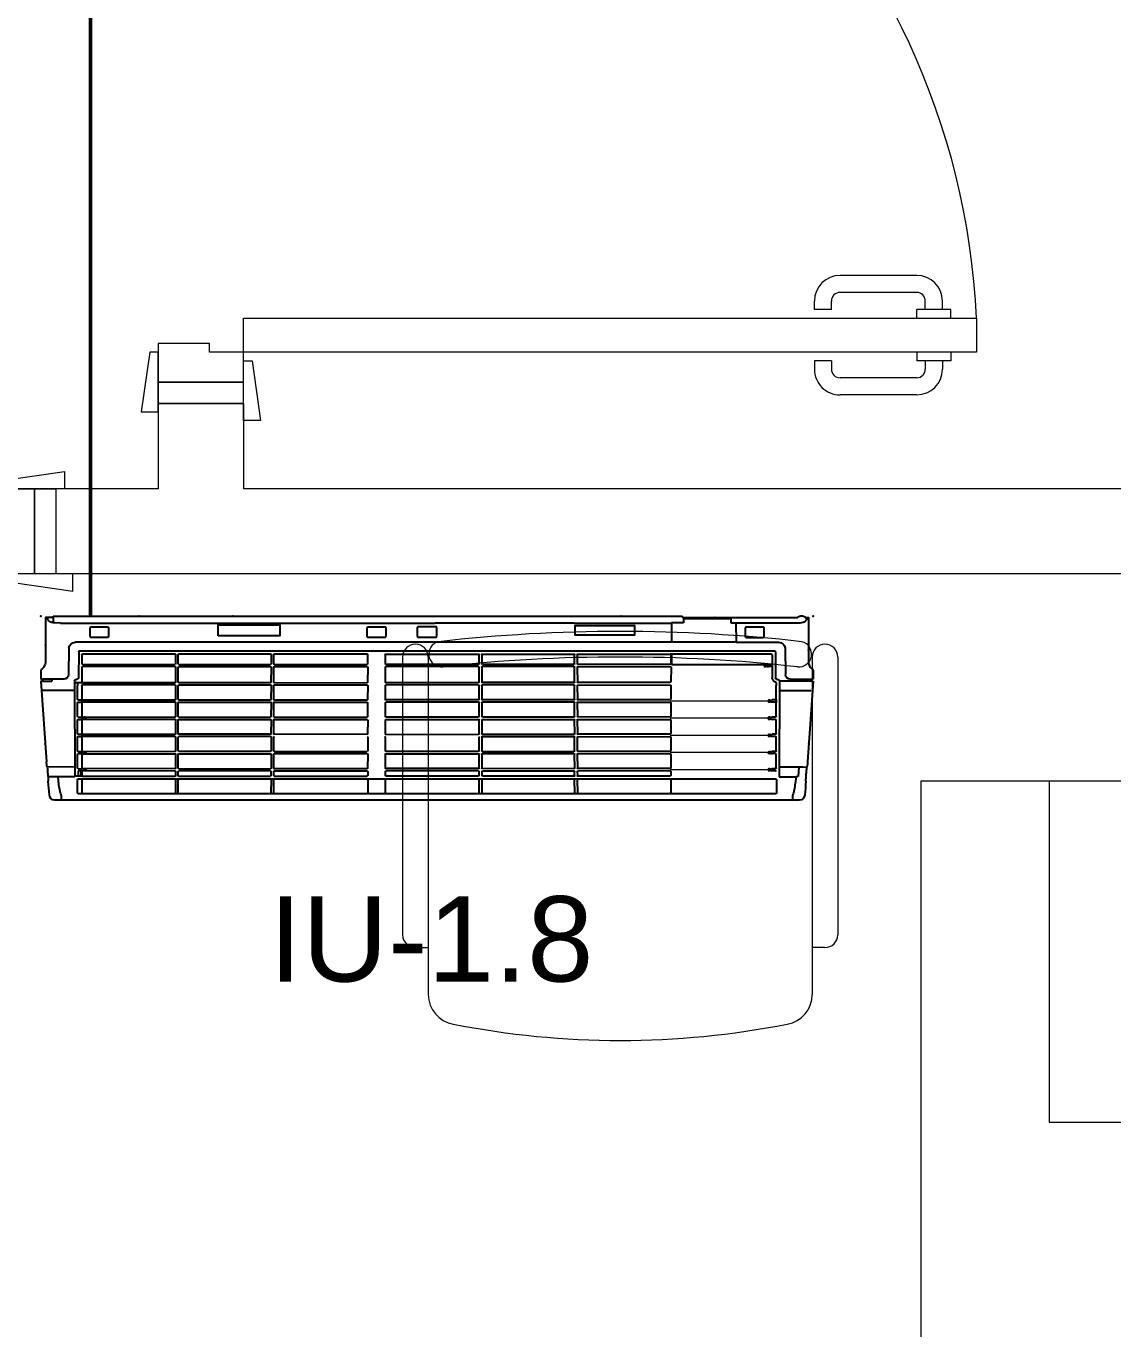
# Model space of a CAD drawing. Header units: millimetres. Extents: x -160614 to 59925, y -157025 to 0.
# Drawn here: x -100029 to -98755, y -112728 to -111200 of the extents above; entities that cross this region are included whole.
import ezdxf

# ---------------------------------------------------------------- set-up
doc = ezdxf.new("R2010")
doc.units = ezdxf.units.MM
doc.header["$LTSCALE"] = 8
doc.linetypes.add('HIDDEN', pattern=[9.525, 6.35, -3.175])
doc.layers.get('0').update_dxf_attribs({"color": 9, "lineweight": 5})
for name, color, linetype, lineweight in [('72_EGR_EQP_TAG', 9, 'Continuous', 5), ('LOADING', 9, 'Continuous', 5), ('Walls', 9, 'Continuous', 5), ('Wooden Joinery', 9, 'Continuous', 5)]:
    doc.layers.add(name, color=color, linetype=linetype, lineweight=lineweight)
for name, color, linetype in [('A-Wall-cmu-patt', 9, 'Continuous'), ('DVM_INDOOR', 9, 'Continuous'), ('DVM_UNIT_BP', 9, 'Continuous'), ('DVM_UNIT_DP', 9, 'Continuous'), ('DVM_UNIT_LP', 9, 'Continuous'), ('REF', 42, 'Continuous')]:
    doc.layers.add(name, color=color, linetype=linetype)
doc.layers.get('0').off()
doc.layers.get('0').freeze()
doc.styles.add('ARIAL', font='arial.ttf')

# ---------------------------------------------------------------- blocks, each defined once
blk = doc.blocks.new('A$C72370EFE')
at = {"layer": 'Wooden Joinery'}
for p, q in [((-0.01, -0.03), (-0.01, -0.07)), ((0, -0.03), (-0.01, -0.03)), ((0.04, -0.03), (0.05, -0.03)), ((0.05, -0.03), (0.05, -0.07)), ((-0.01, -0.04), (-0.02, -0.04)), ((0.05, -0.04), (0.06, -0.04)), ((-0.01, -0.06), (-0.02, -0.06)), ((0.05, -0.06), (0.06, -0.06)), ((-0.05, -0.07), (-0.05, -0.16)), ((-0.03, -0.07), (-0.03, -0.16)), ((0, -0.07), (-0.01, -0.07)), ((0.04, -0.07), (0.05, -0.07)), ((0.07, -0.07), (0.07, -0.16)), ((0.09, -0.07), (0.09, -0.16)), ((-0.01, -0.17), (-0.02, -0.17)), ((-0.01, -0.17), (-0.01, -0.19)), ((0.05, -0.17), (0.06, -0.17)), ((0.05, -0.17), (0.05, -0.19)), ((-0.01, -0.19), (-0.02, -0.19)), ((0.05, -0.19), (0.06, -0.19))]:
    blk.add_line(p, q, dxfattribs=at)
for centre, radius, start, end in [((-0.02, -0.07), 0.03, 90, 180), ((0.06, -0.07), 0.03, 0, 90), ((-0.02, -0.07), 0.01, 90, 180), ((0.06, -0.07), 0.01, 0, 90), ((-0.02, -0.16), 0.03, 180, 270), ((-0.02, -0.16), 0.01, 180, 270), ((0.06, -0.16), 0.01, 270, 0), ((0.06, -0.16), 0.03, 270, 0)]:
    blk.add_arc(centre, radius, start, end, dxfattribs=at)
blk = doc.blocks.new('A$C5DAD61B4')
at = {"layer": 'Wooden Joinery'}
for points in [[(80, 959.1), (80, 969.1), (10, 979.1), (10, 959.1)], [(940, 959.1), (940, 969.1), (1010, 979.1), (1010, 959.1)], [(70, 859.1), (70, 849.1), (0, 839.1), (0, 859.1)], [(120, 859.1), (120, 0), (80, 0), (80, 859.1)], [(950, 859.1), (950, 849.1), (1020, 839.1), (1020, 859.1)]]:
    blk.add_lwpolyline(points, close=True, dxfattribs=at)
for points in [[(45, 859.1), (45, 959.1), (20, 959.1), (20, 859.1), (45, 859.1)], [(45, 859.1), (80, 859.1), (80, 899.1), (90, 899.1), (90, 959.1), (45, 959.1), (45, 859.1)], [(975, 859.1), (940, 859.1), (940, 899.1), (930, 899.1), (930, 959.1), (975, 959.1), (975, 859.1)], [(975, 859.1), (975, 959.1), (1000, 959.1), (1000, 859.1), (975, 859.1)]]:
    blk.add_lwpolyline(points, dxfattribs=at)
blk.add_arc((80, 859.1), 860, 272.666, 0, dxfattribs=at)
at = {"layer": 'Wooden Joinery', "xscale": 999.9999999998854, "yscale": 999.9999999998854, "zscale": 999.9999999998854, "rotation": 180}
blk.add_blockref('A$C72370EFE', (120, 0), dxfattribs=at)
blk = doc.blocks.new('GF21043-P')
for p, q in [((0.8, 0.75), (-0.8, 0.75)), ((-0.8, 0.75), (-0.8, 0))]:
    blk.add_line(p, q)
at = {"linetype": 'HIDDEN'}
for p, q in [((-0.8, 0.6), (-0.4, 0.6)), ((-0.4, 0.6), (-0.4, 0))]:
    blk.add_line(p, q, dxfattribs=at)
blk = doc.blocks.new('GF21016-P')
at = {"layer": 'LOADING', "extrusion": (-1.24384e-09, -1.20261e-09, -1)}
for p, q in [((0.0128, 0.0179), (0.0128, 0.4136)), ((0.4628, 0.0179), (0.4628, 0.4136)), ((-0.0022, 0.3585), (0.0128, 0.3585)), ((0.4778, 0.3585), (0.4628, 0.3585)), ((-0.0172, 0.0179), (-0.0172, 0.3435)), ((0.4928, 0.0179), (0.4928, 0.3435)), ((0.4778, 0.0029), (0.4778, 0.0029))]:
    blk.add_line(p, q, dxfattribs=at)
for centre, radius, start, end in [((-0.2378, -0.5362), 1.0036, 78.7568, 101.2432), ((-0.0478, 0.4136), 0.035, 0, 80.6557), ((-0.4278, 0.4136), 0.035, 99.3443, 180), ((0.0022, 0.3435), 0.015, 0, 90), ((-0.4778, 0.3435), 0.015, 90, 180), ((0.0022, 0.0179), 0.015, 270, 0), ((0.0022, 0.0179), 0.015, 180, 270), ((-0.0284, 0.0145), 0.015, 284.3864, 95.5209), ((-0.2378, 1.8928), 1.8749, 263.6341, 276.3659), ((-0.4471, 0.0145), 0.015, 84.4791, 255.6136), ((-0.4778, 0.0179), 0.015, 270, 0), ((-0.4778, 0.0179), 0.015, 180, 270), ((-0.2378, 1.8734), 1.8855, 263.5119, 276.4881)]:
    blk.add_arc(centre, radius, start, end, dxfattribs=at)
blk = doc.blocks.new('GF1')
at = {"layer": 'Walls', "color": 9}
for p, q in [((-99774.4, -111642.6), (-99874.4, -111642.6)), ((-99874.4, -111642.6), (-99874.4, -111742.6)), ((-99774.4, -111642.6), (-99774.4, -111742.6)), ((-99874.4, -111742.6), (-99994.4, -111742.6)), ((-99994.4, -111742.6), (-99994.4, -111842.6)), ((-97539.4, -111742.6), (-99774.4, -111742.6)), ((-97539.4, -111842.6), (-99994.4, -111842.6))]:
    blk.add_line(p, q, dxfattribs=at)
at = {"layer": 'LOADING', "color": 9, "extrusion": (4.75185e-05, 1.86519e-05, 1), "xscale": -1000.000000000002, "yscale": 1000.000000000002, "zscale": -1000.000000000002, "rotation": 180.0000250467612}
blk.add_blockref('GF21016-P', (-99570.7, -111922, -6.9), dxfattribs=at)
at = {"layer": 'LOADING', "color": 9, "extrusion": (2.34731e-18, 2.24019e-05, 1), "xscale": -1000, "yscale": 1000, "zscale": 1000, "rotation": 90}
blk.add_blockref('GF21043-P', (-98230, -112885, -2.5), dxfattribs=at)
at = {"layer": 'Wooden Joinery', "color": 9, "rotation": 89.99999999999999}
blk.add_blockref('A$C5DAD61B4', (-98915.3, -111662.6), dxfattribs=at)
at = {"layer": 'Wooden Joinery', "color": 9}
blk.add_blockref('A$C5DAD61B4', (-100994.4, -112701.7), dxfattribs=at)
blk = doc.blocks.new('mmmm')
at = {"layer": 'DVM_INDOOR', "color": 0}
for p, q in [((118.976, -9.253), (118.9859, -9.2529)), ((118.9859, -9.2529), (118.9859, -9.2549)), ((118.9879, -9.2529), (119.0741, -9.259)), ((118.9879, -9.2548), (118.9879, -9.2529)), ((118.9199, -9.2661), (118.9184, -9.2661)), ((118.9184, -9.2661), (118.9184, -9.938)), ((118.9199, -9.2661), (118.9254, -9.266)), ((118.9258, -9.2739), (118.9256, -9.2679)), ((118.9859, -9.2549), (118.9879, -9.2548)), ((118.9859, -9.2775), (118.9859, -9.2549)), ((118.9859, -9.2648), (118.9879, -9.2648)), ((118.9879, -9.2548), (118.9879, -9.2648)), ((118.9979, -9.2891), (118.9979, -9.2551)), ((119.0795, -9.289), (119.0797, -9.2602)), ((119.09, -9.2892), (119.0901, -9.2615)), ((119.115, -10.0634), (119.1149, -9.2675)), ((118.9258, -9.2739), (118.9258, -9.6742)), ((118.9527, -9.283), (118.9809, -9.2825)), ((119.1145, -9.2751), (119.1107, -9.2751)), ((118.9464, -9.9264), (118.9464, -9.2895)), ((118.9554, -9.2944), (118.9554, -10.0365)), ((118.9564, -9.2934), (118.9844, -9.2931)), ((118.9879, -9.2891), (119.09, -9.2892)), ((118.9892, -9.2891), (118.9895, -9.3961)), ((118.9893, -9.2923), (118.9925, -9.2923)), ((119.0073, -9.2923), (118.9924, -9.2923)), ((119.008, -9.293), (119.0079, -9.2969)), ((119.0102, -9.293), (119.0102, -9.2961)), ((119.0255, -9.2923), (119.0107, -9.2923)), ((119.0262, -9.293), (119.0262, -9.2969)), ((119.0288, -9.293), (119.0288, -9.2961)), ((119.044, -9.2923), (119.0294, -9.2923)), ((119.0446, -9.293), (119.0446, -9.2969)), ((119.0469, -9.293), (119.0469, -9.2961)), ((119.0624, -9.2923), (119.0474, -9.2923)), ((119.0631, -9.293), (119.0631, -9.2969)), ((119.0653, -9.293), (119.0653, -9.2961)), ((119.0807, -9.2923), (119.0661, -9.2923)), ((119.0814, -9.293), (119.0814, -9.2969)), ((119.0838, -9.293), (119.0895, -9.293)), ((119.0838, -9.2961), (119.0838, -9.293)), ((119.0838, -9.2971), (119.0838, -9.2961)), ((119.0895, -9.2961), (119.0838, -9.2961)), ((119.0894, -9.2975), (119.0894, -9.2892)), ((118.9589, -9.3963), (118.9589, -9.2975)), ((118.9596, -9.2968), (118.9695, -9.2969)), ((118.9698, -9.2975), (118.9701, -9.3962)), ((118.9724, -9.3963), (118.9724, -9.2975)), ((118.9731, -9.2968), (118.9889, -9.2969)), ((118.9919, -9.3963), (118.9919, -9.2975)), ((118.9926, -9.2968), (119.0073, -9.2969)), ((119.0077, -9.2975), (119.008, -9.3961)), ((119.0083, -9.301), (119.0098, -9.301)), ((119.0102, -9.3963), (119.0102, -9.2975)), ((119.0109, -9.2968), (119.0256, -9.2969)), ((119.026, -9.2975), (119.0263, -9.3962)), ((119.0265, -9.301), (119.0284, -9.301)), ((119.0287, -9.3963), (119.0287, -9.2975)), ((119.0293, -9.2969), (119.0439, -9.2969)), ((119.0445, -9.2975), (119.0446, -9.3962)), ((119.045, -9.301), (119.0465, -9.301)), ((119.047, -9.3963), (119.0471, -9.2971)), ((119.0476, -9.2968), (119.0621, -9.2968)), ((119.0628, -9.2975), (119.063, -9.3963)), ((119.0634, -9.301), (119.065, -9.301)), ((119.0657, -9.2975), (119.0654, -9.3962)), ((119.066, -9.2968), (119.0808, -9.2969)), ((119.0813, -9.3962), (119.0814, -9.2973)), ((119.0817, -9.301), (119.0833, -9.301)), ((119.0836, -9.2975), (119.0834, -9.2993)), ((119.0838, -9.3963), (119.0839, -9.297)), ((119.0843, -9.2968), (119.0886, -9.2968)), ((119.0894, -9.2975), (119.0895, -9.3962)), ((119.0925, -9.2969), (119.1069, -9.2969)), ((118.9589, -9.4983), (118.9589, -9.4003)), ((118.9596, -9.3969), (118.9694, -9.3969)), ((118.9694, -9.3998), (118.9596, -9.3998)), ((118.9701, -9.4005), (118.9701, -9.4982)), ((118.9724, -9.4005), (118.9724, -9.4982)), ((118.9731, -9.3969), (118.9888, -9.3968)), ((118.9888, -9.3997), (118.9731, -9.3998)), ((118.9895, -9.4003), (118.9895, -9.4982)), ((118.9919, -9.4005), (118.9919, -9.4982)), ((118.9926, -9.3969), (119.0073, -9.3968)), ((119.0073, -9.3997), (118.9926, -9.3998)), ((119.008, -9.4003), (119.008, -9.4982)), ((119.0102, -9.4005), (119.0103, -9.4982)), ((119.0109, -9.3969), (119.0256, -9.3968)), ((119.0256, -9.3997), (119.0109, -9.3998)), ((119.0263, -9.4003), (119.0263, -9.4982)), ((119.0287, -9.4005), (119.0287, -9.4982)), ((119.0294, -9.3969), (119.0439, -9.3968)), ((119.0439, -9.3997), (119.0294, -9.3998)), ((119.0446, -9.4983), (119.0446, -9.4003)), ((119.047, -9.4982), (119.047, -9.4005)), ((119.0477, -9.3969), (119.0623, -9.3969)), ((119.0623, -9.3998), (119.0477, -9.3998)), ((119.063, -9.4984), (119.063, -9.4004)), ((119.0654, -9.4005), (119.0654, -9.4982)), ((119.0661, -9.3969), (119.0807, -9.3968)), ((119.0807, -9.3997), (119.0661, -9.3998)), ((119.0814, -9.4003), (119.0813, -9.4983)), ((119.0837, -9.4982), (119.0838, -9.4005)), ((119.0845, -9.3969), (119.0888, -9.3969)), ((119.0888, -9.3998), (119.0845, -9.3998)), ((119.0895, -9.4004), (119.0894, -9.4983)), ((119.093, -9.3969), (119.1074, -9.3968)), ((119.1074, -9.3997), (119.093, -9.3998)), ((118.9589, -9.6014), (118.9589, -9.5025)), ((118.9596, -9.4989), (118.9694, -9.4989)), ((118.9694, -9.5018), (118.9596, -9.5018)), ((118.9701, -9.5025), (118.9701, -9.6015)), ((118.9724, -9.5025), (118.9724, -9.6014)), ((118.9731, -9.4989), (118.9888, -9.4988)), ((118.9888, -9.5017), (118.9731, -9.5018)), ((118.9895, -9.5023), (118.9896, -9.6014)), ((118.9919, -9.5025), (118.9919, -9.6014)), ((118.9926, -9.4989), (119.0073, -9.4988)), ((119.0073, -9.5017), (118.9926, -9.5018)), ((119.008, -9.5023), (119.008, -9.6014)), ((119.0102, -9.5025), (119.0103, -9.6014)), ((119.0109, -9.4989), (119.0256, -9.4988)), ((119.0256, -9.5017), (119.0109, -9.5018)), ((119.0263, -9.5023), (119.0262, -9.6014)), ((119.0287, -9.5025), (119.0288, -9.6014)), ((119.0294, -9.4989), (119.0439, -9.4988)), ((119.0439, -9.5017), (119.0294, -9.5018)), ((119.0447, -9.6014), (119.0446, -9.5023)), ((119.0477, -9.4989), (119.0623, -9.4989)), ((119.0622, -9.5017), (119.0478, -9.5018)), ((119.0629, -9.5023), (119.0629, -9.6013)), ((119.0654, -9.6014), (119.0654, -9.5025)), ((119.0661, -9.4989), (119.0806, -9.4989)), ((119.0806, -9.5017), (119.0661, -9.5018)), ((119.0813, -9.5023), (119.0813, -9.6015)), ((119.0837, -9.5024), (119.0838, -9.6015)), ((119.0844, -9.4988), (119.0887, -9.4988)), ((119.0887, -9.5017), (119.0844, -9.5017)), ((119.0894, -9.5023), (119.0894, -9.6013)), ((119.093, -9.4989), (119.1074, -9.4988)), ((119.1077, -9.5019), (119.093, -9.5018)), ((118.9596, -9.602), (118.9694, -9.602)), ((118.9731, -9.6021), (118.9888, -9.602)), ((118.9926, -9.6021), (119.0073, -9.602)), ((119.011, -9.602), (119.0255, -9.602)), ((119.0295, -9.6021), (119.044, -9.602)), ((119.0478, -9.6021), (119.0623, -9.6021)), ((119.0661, -9.6021), (119.0807, -9.602)), ((119.0845, -9.6021), (119.0887, -9.6021)), ((119.0929, -9.6023), (119.1074, -9.6022)), ((118.9589, -9.6214), (118.9589, -9.7204)), ((118.9596, -9.6208), (118.9694, -9.6208)), ((118.9701, -9.7204), (118.9701, -9.6214)), ((118.9701, -9.7204), (118.9701, -9.6214)), ((118.9724, -9.7204), (118.9724, -9.6215)), ((118.9731, -9.6208), (118.9888, -9.6208)), ((118.9895, -9.7206), (118.9896, -9.6215)), ((118.9919, -9.7204), (118.9919, -9.6215)), ((118.9926, -9.6208), (119.0073, -9.6209)), ((119.008, -9.7205), (119.008, -9.6214)), ((119.0102, -9.7204), (119.0103, -9.6215)), ((119.011, -9.6208), (119.0255, -9.6209)), ((119.0263, -9.7205), (119.0262, -9.6215)), ((119.0288, -9.6214), (119.0287, -9.7204)), ((119.0295, -9.6208), (119.044, -9.6208)), ((119.0447, -9.6214), (119.0446, -9.7205)), ((119.0478, -9.6207), (119.0623, -9.6208)), ((119.0629, -9.7205), (119.0629, -9.6215)), ((119.0654, -9.6214), (119.0654, -9.7203)), ((119.0661, -9.6208), (119.0807, -9.6208)), ((119.0813, -9.7205), (119.0813, -9.6214)), ((119.0837, -9.7204), (119.0838, -9.6214)), ((119.0845, -9.6208), (119.0887, -9.6208)), ((119.0894, -9.7205), (119.0894, -9.6215)), ((119.0929, -9.6206), (119.1074, -9.6206)), ((118.9258, -9.8224), (118.9258, -9.6742)), ((118.9589, -9.7246), (118.9589, -9.8225)), ((118.9694, -9.7211), (118.9596, -9.7211)), ((118.9596, -9.7239), (118.9694, -9.7239)), ((118.9701, -9.8224), (118.9701, -9.7246)), ((118.9701, -9.8224), (118.9701, -9.7246)), ((118.9724, -9.8224), (118.9724, -9.7246)), ((118.9888, -9.7211), (118.9731, -9.7211)), ((118.9731, -9.7239), (118.9888, -9.724)), ((118.9895, -9.8226), (118.9895, -9.7247)), ((118.9919, -9.8224), (118.9919, -9.7246)), ((119.0073, -9.7211), (118.9926, -9.7211)), ((118.9926, -9.7239), (119.0073, -9.724)), ((119.008, -9.8225), (119.008, -9.7246)), ((119.0102, -9.8224), (119.0103, -9.7246)), ((119.0256, -9.7211), (119.0109, -9.7211)), ((119.0109, -9.7239), (119.0256, -9.724)), ((119.0263, -9.8225), (119.0263, -9.7246)), ((119.0287, -9.7246), (119.0287, -9.8224)), ((119.0439, -9.7211), (119.0294, -9.7211)), ((119.0294, -9.7239), (119.0439, -9.724)), ((119.0446, -9.7245), (119.0446, -9.8225)), ((119.047, -9.7246), (119.047, -9.8224)), ((119.0477, -9.7239), (119.0623, -9.7239)), ((119.0622, -9.7211), (119.0478, -9.7211)), ((119.063, -9.7245), (119.063, -9.8224)), ((119.0654, -9.8224), (119.0654, -9.7246)), ((119.0806, -9.7211), (119.0661, -9.721)), ((119.0661, -9.7239), (119.0806, -9.724)), ((119.0814, -9.8225), (119.0813, -9.7245)), ((119.0837, -9.7246), (119.0838, -9.8224)), ((119.0887, -9.7211), (119.0844, -9.7211)), ((119.0844, -9.724), (119.0887, -9.724)), ((119.0895, -9.8224), (119.0894, -9.7246)), ((119.1077, -9.721), (119.093, -9.7211)), ((119.093, -9.7239), (119.1074, -9.724)), ((118.9184, -9.7858), (118.9184, -9.9307)), ((118.9258, -9.8224), (118.9258, -9.9264)), ((118.9694, -9.8231), (118.9596, -9.8231)), ((118.9888, -9.8231), (118.9731, -9.8231)), ((119.0073, -9.8231), (118.9926, -9.8231)), ((119.0256, -9.8231), (119.0109, -9.8231)), ((119.0439, -9.8232), (119.0294, -9.8231)), ((119.0623, -9.823), (119.0477, -9.8231)), ((119.0807, -9.8232), (119.0661, -9.8231)), ((119.0888, -9.8231), (119.0845, -9.8231)), ((119.1074, -9.8232), (119.093, -9.8231)), ((118.9589, -9.8266), (118.9589, -9.9253)), ((118.9596, -9.8259), (118.9694, -9.8259)), ((118.9698, -9.9253), (118.9701, -9.8266)), ((118.9698, -9.9253), (118.9701, -9.8266)), ((118.9724, -9.8266), (118.9724, -9.9253)), ((118.9731, -9.8259), (118.9888, -9.826)), ((118.9893, -9.9251), (118.9895, -9.8267)), ((118.9919, -9.8266), (118.992, -9.9251)), ((118.9926, -9.8259), (119.0073, -9.826)), ((119.0078, -9.9252), (119.008, -9.8267)), ((119.0102, -9.8266), (119.0104, -9.9251)), ((119.0109, -9.8259), (119.0256, -9.826)), ((119.026, -9.9251), (119.0263, -9.8266)), ((119.0287, -9.8266), (119.0288, -9.9251)), ((119.0294, -9.8259), (119.0439, -9.826)), ((119.0445, -9.9251), (119.0446, -9.8266)), ((119.047, -9.8266), (119.0472, -9.9251)), ((119.0477, -9.8259), (119.0623, -9.8259)), ((119.0628, -9.9252), (119.063, -9.8266)), ((119.0657, -9.9253), (119.0654, -9.8266)), ((119.0661, -9.8259), (119.0807, -9.8261)), ((119.0812, -9.9251), (119.0813, -9.8266)), ((119.0839, -9.9251), (119.0838, -9.8265)), ((119.0845, -9.8259), (119.0888, -9.826)), ((119.0894, -9.9252), (119.0895, -9.8266)), ((119.093, -9.8259), (119.1074, -9.826)), ((118.9256, -9.9393), (118.9256, -9.9264)), ((118.9256, -9.9264), (118.9464, -9.9264)), ((118.9464, -9.9955), (118.9464, -9.9264)), ((118.9589, -10.0333), (118.9589, -9.9253)), ((118.9589, -9.9267), (118.9702, -9.9267)), ((118.9596, -9.926), (118.9695, -9.9259)), ((118.9702, -9.9267), (118.9702, -10.0334)), ((118.9731, -9.9262), (118.9886, -9.9258)), ((118.9927, -9.9258), (119.0075, -9.9258)), ((119.0111, -9.9258), (119.0253, -9.9258)), ((119.0296, -9.9258), (119.0437, -9.9258)), ((119.0478, -9.9258), (119.0621, -9.9258)), ((119.0664, -9.9258), (119.0805, -9.926)), ((119.0846, -9.9258), (119.0887, -9.9258)), ((119.0925, -9.9259), (119.1069, -9.9259)), ((118.9184, -9.938), (118.9209, -9.9396)), ((118.9199, -9.9389), (118.9199, -10.0614)), ((118.9209, -9.9394), (118.9256, -9.9393)), ((118.9209, -9.9394), (118.9209, -9.9899)), ((118.9209, -9.9899), (118.9256, -9.99)), ((118.9256, -9.99), (118.9256, -9.9954)), ((118.9256, -9.9954), (118.9464, -9.9955)), ((118.9258, -10.0638), (118.9258, -9.9954)), ((118.9464, -9.9955), (118.9464, -10.0413)), ((118.9596, -10.034), (118.9695, -10.0341)), ((118.9695, -10.0341), (118.9731, -10.0341)), ((118.9702, -10.0341), (118.9701, -10.0295)), ((118.9705, -10.0254), (118.9722, -10.0254)), ((118.9724, -10.0341), (118.9724, -10.0303)), ((118.9731, -10.0341), (118.9844, -10.0342)), ((119.008, -10.0377), (119.0079, -10.0339)), ((119.0083, -10.0297), (119.0098, -10.0297)), ((119.0262, -10.0377), (119.0262, -10.0339)), ((119.0265, -10.0297), (119.0284, -10.0297)), ((119.0446, -10.0377), (119.0446, -10.0339)), ((119.045, -10.0297), (119.0465, -10.0297)), ((119.0631, -10.0377), (119.0631, -10.0339)), ((119.0634, -10.0297), (119.065, -10.0297)), ((119.0814, -10.0377), (119.0814, -10.0339)), ((119.0817, -10.0297), (119.0833, -10.0297)), ((118.9527, -10.0478), (118.9809, -10.0483)), ((118.9564, -10.0375), (118.9844, -10.0377)), ((118.9879, -10.0418), (119.09, -10.0416)), ((118.9879, -10.0533), (118.9879, -10.0418)), ((118.9893, -10.0384), (118.9925, -10.0384)), ((119.0073, -10.0384), (118.9924, -10.0384)), ((118.9979, -10.0418), (118.9979, -10.0758)), ((119.0073, -10.0385), (119.0109, -10.0385)), ((119.0102, -10.0377), (119.0102, -10.0347)), ((119.0255, -10.0384), (119.0107, -10.0384)), ((119.0288, -10.0377), (119.0288, -10.0347)), ((119.044, -10.0384), (119.0294, -10.0384)), ((119.0469, -10.0377), (119.0469, -10.0347)), ((119.0624, -10.0384), (119.0474, -10.0384)), ((119.0653, -10.0377), (119.0653, -10.0347)), ((119.0807, -10.0384), (119.0661, -10.0384)), ((119.0795, -10.0418), (119.0795, -10.0667)), ((119.0836, -10.0377), (119.0836, -10.0347)), ((119.09, -10.0416), (119.09, -10.0596)), ((118.9859, -10.0533), (118.9859, -10.0765)), ((118.9879, -10.076), (118.9879, -10.0533)), ((119.0896, -10.062), (119.09, -10.0596)), ((119.09, -10.0596), (119.0972, -10.0587)), ((119.1107, -10.0558), (119.1145, -10.0557)), ((118.9184, -10.0667), (118.9184, -10.0642)), ((118.9209, -10.0704), (118.9192, -10.0688)), ((118.9212, -10.0704), (118.9212, -10.0729)), ((118.9879, -10.0779), (119.0741, -10.0719)), ((119.0795, -10.0626), (119.0896, -10.062)), ((119.0795, -10.0667), (119.0797, -10.0707)), ((118.976, -10.0778), (118.9859, -10.0779)), ((118.9859, -10.076), (118.9879, -10.076)), ((118.9859, -10.0779), (118.9859, -10.076)), ((118.9879, -10.076), (118.9879, -10.0779))]:
    blk.add_line(p, q, dxfattribs=at)
at = {"layer": 'DVM_INDOOR', "color": 0, "lineweight": 0}
for p, q in [((119.0091, -10.0297), (119.0091, -9.9253)), ((119.0275, -10.0297), (119.0275, -9.9253)), ((119.0458, -10.0297), (119.0458, -9.9253)), ((119.0642, -10.0297), (119.0642, -9.9253)), ((119.0825, -10.0297), (119.0825, -9.9253))]:
    blk.add_line(p, q, dxfattribs=at)
at = {"layer": 'DVM_INDOOR', "color": 0}
for points in [[(118.9199, -9.2661), (118.9199, -9.2579), (118.9672, -9.2579, 0.126177), (118.972, -9.2567, 0.12288), (118.9756, -9.2534, -0.148162), (118.976, -9.253, 0.963175)], [(119.0922, -9.2933), (119.0922, -10.0375, 0.416565), (119.0933, -10.0386), (119.107, -10.0386, 0.414175), (119.1081, -10.0375), (119.1081, -9.2933, 0.414221), (119.107, -9.2923), (119.0933, -9.2923, 0.410074), (119.0922, -9.2933, 0.410074)], [(118.9301, -9.3246), (118.9301, -9.3064, -0.402614), (118.9312, -9.3052), (118.9397, -9.3052, -0.444927), (118.9409, -9.3064), (118.9409, -9.3246, -0.414234), (118.9397, -9.3257), (118.9312, -9.3257, -0.442551), (118.9301, -9.3246)], [(118.9301, -9.6205), (118.9301, -9.6023, -0.402614), (118.9312, -9.6012), (118.9397, -9.6012, -0.444927), (118.9409, -9.6023), (118.9409, -9.6205, -0.414234), (118.9397, -9.6217), (118.9312, -9.6217, -0.442551), (118.9301, -9.6205)], [(118.9299, -9.6744), (118.9299, -9.6565, -0.414214), (118.9314, -9.6549), (118.9393, -9.6549, -0.414209), (118.9409, -9.6565), (118.9409, -9.6744, -0.414214), (118.9393, -9.6759), (118.9314, -9.6759, -0.414219), (118.9299, -9.6744, 0.000008)], [(118.9303, -10.0245), (118.9303, -10.0063, -0.402614), (118.9314, -10.0052), (118.9399, -10.0052, -0.444927), (118.9411, -10.0063), (118.9411, -10.0245, -0.414234), (118.9399, -10.0257), (118.9314, -10.0257, -0.442551), (118.9303, -10.0245)], [(118.9199, -10.0694), (118.9199, -10.0729), (118.9672, -10.0729, -0.126177), (118.972, -10.0741, -0.12288), (118.9756, -10.0775, 0.141469), (118.976, -10.0778)]]:
    blk.add_lwpolyline(points, format="xyb", dxfattribs=at)
for points in [[(118.9394, -9.4424), (118.9279, -9.4424), (118.9279, -9.5084), (118.9394, -9.5084), (118.9394, -9.4424)], [(118.9294, -9.8234), (118.9384, -9.8234), (118.9384, -9.8875), (118.9288, -9.8875), (118.9288, -9.8234), (118.9294, -9.8234)]]:
    blk.add_lwpolyline(points, dxfattribs=at)
for centre, radius, start, end in [((118.9205, -9.2649), 0.00455, 45.592, 97.4615), ((118.9171, -9.2669), 0.00836, 6.8563, 39.8032), ((118.9129, -9.2679), 0.0127, 359.9693, 8.9907), ((119.0737, -9.2806), 0.0216, 73.7089, 88.9315), ((119.168, -8.14), 1.1233, 265.4925, 266.2639), ((119.082, -9.5193), 0.2587, 83.9088, 87.1481), ((119.1094, -9.2677), 0.00561, 2.2363, 89.2683), ((118.9809, -9.2775), 0.005, 270.9997, 0.0003), ((119.0697, -9.4707), 0.2004, 82.0967, 84.2913), ((119.0894, -9.3405), 0.0688, 71.9785, 83.5049), ((118.9529, -9.2895), 0.0065, 91, 180), ((118.9564, -9.2944), 0.001, 90.4983, 180.0001), ((118.9843, -9.2916), 0.00153, 270.9361, 8.4075), ((118.9879, -9.2911), 0.00202, 90.261, 186.5127), ((119.0073, -9.293), 0.00069, 359.1823, 89.6277), ((118.9994, -9.2969), 0.0108, 347.004, 4.1898), ((119.0109, -9.293), 0.000701, 103.0528, 180.0438), ((119.0255, -9.293), 0.00069, 359.1823, 89.6277), ((119.018, -9.2969), 0.0108, 347.004, 4.1898), ((119.0295, -9.293), 0.000701, 103.0528, 180.0438), ((119.0439, -9.293), 0.00069, 359.1823, 89.6277), ((119.0361, -9.2969), 0.0108, 347.004, 4.1898), ((119.0476, -9.293), 0.000701, 103.0528, 180.0438), ((119.0624, -9.293), 0.00069, 359.1823, 89.6277), ((119.0546, -9.2969), 0.0108, 347.004, 4.1898), ((119.066, -9.293), 0.000701, 103.0528, 180.0438), ((119.0807, -9.293), 0.00069, 359.1823, 89.6277), ((118.9596, -9.2975), 0.00069, 89.1505, 180.3497), ((118.9691, -9.2976), 0.00071, 0.7783, 60.0916), ((118.9731, -9.2975), 0.00069, 89.1505, 180.3497), ((118.9885, -9.2975), 0.00071, 0.7783, 60.0916), ((118.9926, -9.2975), 0.00069, 89.1505, 180.3497), ((119.007, -9.2975), 0.00071, 0.7783, 60.0916), ((119.0427, -9.2948), 0.0348, 183.3813, 187.2101), ((119.005, -9.3001), 0.0033, 358.4879, 15.9436), ((119.0335, -9.3), 0.0253, 180.2932, 182.236), ((119.0203, -9.3008), 0.0105, 171.697, 181.0717), ((119.0109, -9.2975), 0.00069, 89.1505, 180.3497), ((119.0253, -9.2975), 0.00071, 0.7783, 60.0916), ((119.0252, -9.2975), 0.00071, 0.7783, 60.0916), ((119.061, -9.2948), 0.0348, 183.3813, 187.2101), ((119.0232, -9.3001), 0.0033, 358.4879, 15.9436), ((119.0518, -9.3), 0.0253, 180.2932, 182.236), ((119.0389, -9.3008), 0.0105, 171.697, 181.0717), ((119.0295, -9.2975), 0.00069, 89.1505, 180.3497), ((119.0439, -9.2975), 0.000596, 357.8507, 94.9045), ((119.0794, -9.2948), 0.0348, 183.3813, 187.2101), ((119.0417, -9.3001), 0.0033, 358.4879, 15.9436), ((119.0702, -9.3), 0.0253, 180.2932, 182.236), ((119.057, -9.3008), 0.0105, 171.697, 181.0717), ((119.0476, -9.2975), 0.00069, 89.1505, 180.3497), ((119.0621, -9.2975), 0.000694, 359.4649, 88.8459), ((119.0624, -9.2975), 0.000596, 357.8507, 94.9045), ((119.0978, -9.2948), 0.0348, 183.3813, 187.2101), ((119.0601, -9.3001), 0.0033, 358.4879, 15.9436), ((119.0887, -9.3), 0.0253, 180.2932, 182.236), ((119.0754, -9.3008), 0.0105, 171.697, 181.0717), ((119.066, -9.2975), 0.00069, 89.1505, 180.3497), ((119.0663, -9.2975), 0.000621, 79.5705, 188.1736), ((119.0808, -9.2975), 0.000596, 357.8507, 94.9045), ((119.1161, -9.2948), 0.0348, 183.3813, 187.2101), ((119.0784, -9.3001), 0.0033, 358.4879, 15.9436), ((119.107, -9.3), 0.0253, 180.2932, 182.236), ((119.0937, -9.3008), 0.0105, 171.697, 181.0717), ((119.0843, -9.2975), 0.00069, 89.1505, 180.3497), ((119.0887, -9.2975), 0.000669, 356.355, 100.698), ((119.0926, -9.2973), 0.000346, 93.4268, 172.5174), ((119.107, -9.2978), 0.000875, 349.6348, 100.4326), ((118.9596, -9.3962), 0.0007, 185.5752, 270.0175), ((118.9596, -9.4005), 0.0007, 89.9616, 179.9565), ((118.9694, -9.3962), 0.000701, 270.4471, 350.0993), ((118.9694, -9.4005), 0.0007, 5.6771, 86.5518), ((118.9731, -9.3962), 0.0007, 185.5752, 270.0175), ((118.9731, -9.4005), 0.0007, 89.9616, 179.9565), ((118.9888, -9.3961), 0.000701, 270.4471, 350.0993), ((118.9888, -9.4004), 0.0007, 5.6771, 86.5518), ((118.9926, -9.3962), 0.0007, 185.5752, 270.0175), ((118.9926, -9.4005), 0.0007, 89.9616, 179.9565), ((119.0073, -9.3961), 0.000701, 270.4471, 350.0993), ((119.0073, -9.4004), 0.0007, 5.6771, 86.5518), ((119.0109, -9.3962), 0.0007, 185.5752, 270.0175), ((119.0109, -9.4005), 0.0007, 89.9616, 179.9565), ((119.0256, -9.3961), 0.000701, 270.4471, 350.0993), ((119.0256, -9.4004), 0.0007, 5.6771, 86.5518), ((119.0294, -9.3962), 0.0007, 185.5752, 270.0175), ((119.0294, -9.4005), 0.0007, 89.9616, 179.9565), ((119.0439, -9.3961), 0.000701, 270.4471, 350.0993), ((119.0439, -9.4004), 0.0007, 5.6771, 86.5518), ((119.0477, -9.3962), 0.0007, 185.5752, 270.0175), ((119.0477, -9.4005), 0.0007, 89.9616, 179.9565), ((119.0623, -9.3962), 0.000702, 270.4596, 355.78), ((119.0623, -9.4005), 0.0007, 5.6771, 86.5518), ((119.0661, -9.3962), 0.0007, 185.5752, 270.0175), ((119.0661, -9.4005), 0.0007, 89.9616, 179.9565), ((119.0807, -9.3961), 0.000701, 270.4471, 350.0993), ((119.0807, -9.4004), 0.0007, 5.6771, 86.5518), ((119.0845, -9.3962), 0.0007, 185.5752, 270.0175), ((119.0845, -9.4005), 0.0007, 89.9616, 179.9565), ((119.0888, -9.3962), 0.000701, 270.4471, 350.0993), ((119.0888, -9.4005), 0.0007, 5.6771, 86.5518), ((119.093, -9.3961), 0.000782, 194.2991, 276.1126), ((119.0929, -9.4005), 0.0007, 78.96, 187.6274), ((119.1074, -9.3961), 0.000701, 270.4471, 350.0993), ((119.1074, -9.4004), 0.0007, 5.6771, 86.5518), ((118.9596, -9.4982), 0.0007, 185.5752, 270.0175), ((118.9596, -9.5025), 0.0007, 89.9616, 179.9565), ((118.9694, -9.4982), 0.000701, 270.4471, 350.0993), ((118.9694, -9.5025), 0.0007, 5.6771, 86.5518), ((118.9731, -9.4982), 0.0007, 185.5752, 270.0175), ((118.9731, -9.5025), 0.0007, 89.9616, 179.9565), ((118.9888, -9.4981), 0.000701, 270.4471, 350.0993), ((118.9888, -9.5024), 0.0007, 5.6771, 86.5518), ((118.9925, -9.4983), 0.000619, 174.0491, 272.9554), ((118.9926, -9.5025), 0.0007, 89.9616, 179.9565), ((119.0073, -9.4981), 0.000701, 270.4471, 350.0993), ((119.0073, -9.5024), 0.0007, 5.6771, 86.5518), ((119.0109, -9.5025), 0.0007, 89.9616, 179.9565), ((119.0109, -9.4983), 0.000619, 174.0491, 272.9554), ((119.0256, -9.4981), 0.000701, 270.4471, 350.0993), ((119.0256, -9.5024), 0.0007, 5.6771, 86.5518), ((119.0293, -9.4983), 0.000619, 174.0491, 272.9554), ((119.0294, -9.5025), 0.0007, 89.9616, 179.9565), ((119.0439, -9.4981), 0.000701, 270.4471, 350.0993), ((119.0439, -9.5024), 0.0007, 5.6771, 86.5518), ((119.0476, -9.4983), 0.000619, 174.0491, 272.9554), ((119.0478, -9.5025), 0.0007, 89.9616, 179.9565), ((119.0622, -9.5024), 0.0007, 5.6771, 86.5518), ((119.0623, -9.4982), 0.000701, 270.4471, 350.0993), ((119.0661, -9.4983), 0.000619, 174.0491, 272.9554), ((119.0661, -9.5025), 0.0007, 89.9616, 179.9565), ((119.0806, -9.4982), 0.000701, 270.4471, 350.0993), ((119.0806, -9.5024), 0.0007, 5.6771, 86.5518), ((119.0844, -9.4981), 0.0007, 185.5752, 270.0175), ((119.0844, -9.5024), 0.0007, 89.9616, 179.9565), ((119.0887, -9.4981), 0.000701, 270.4471, 350.0993), ((119.0887, -9.5024), 0.0007, 5.6771, 86.5518), ((119.093, -9.4981), 0.000782, 194.2991, 276.1126), ((119.0929, -9.5025), 0.0007, 78.96, 187.6274), ((118.9596, -9.6013), 0.0007, 185.5752, 270.0175), ((118.9694, -9.6013), 0.000701, 270.4471, 350.0993), ((118.9731, -9.6014), 0.0007, 185.5752, 270.0175), ((118.9888, -9.6013), 0.000701, 270.4471, 350.0993), ((118.9926, -9.6014), 0.0007, 185.5752, 270.0175), ((119.0073, -9.6013), 0.000701, 270.4471, 350.0993), ((119.011, -9.6013), 0.0007, 185.5752, 270.0175), ((119.0255, -9.6013), 0.000701, 270.4471, 350.0993), ((119.0295, -9.6014), 0.0007, 185.5752, 270.0175), ((119.044, -9.6013), 0.000701, 270.4471, 350.0993), ((119.0478, -9.6014), 0.0007, 185.5752, 270.0175), ((119.0623, -9.6014), 0.000701, 270.4471, 350.0993), ((119.0661, -9.6014), 0.0007, 185.5752, 270.0175), ((119.0807, -9.6014), 0.000657, 269.0568, 351.3167), ((119.0845, -9.6014), 0.0007, 185.5752, 270.0175), ((119.0885, -9.6012), 0.000912, 284.0068, 353.5205), ((119.0929, -9.6016), 0.0007, 185.5752, 270.0175), ((118.9596, -9.6215), 0.0007, 89.9825, 174.4248), ((118.9694, -9.6215), 0.000701, 9.9007, 89.5529), ((118.9694, -9.6215), 0.000701, 9.9007, 89.5529), ((118.9731, -9.6215), 0.0007, 89.9825, 174.4248), ((118.9888, -9.6215), 0.000701, 9.9007, 89.5529), ((118.9926, -9.6215), 0.0007, 89.9825, 174.4248), ((119.0073, -9.6216), 0.000701, 9.9007, 89.5529), ((119.011, -9.6215), 0.0007, 89.9825, 174.4248), ((119.0255, -9.6216), 0.000701, 9.9007, 89.5529), ((119.0295, -9.6215), 0.0007, 89.9825, 174.4248), ((119.044, -9.6215), 0.000701, 9.9007, 89.5529), ((119.0478, -9.6214), 0.0007, 89.9825, 174.4248), ((119.0623, -9.6215), 0.000701, 9.9007, 89.5529), ((119.0661, -9.6215), 0.0007, 89.9825, 174.4248), ((119.0807, -9.6215), 0.000657, 8.6833, 90.9432), ((119.0845, -9.6215), 0.0007, 89.9825, 174.4248), ((119.0885, -9.6216), 0.000912, 6.4795, 75.9932), ((119.0929, -9.6213), 0.0007, 89.9825, 174.4248), ((118.9596, -9.7204), 0.0007, 180.0435, 270.0384), ((118.9596, -9.7246), 0.0007, 89.9825, 174.4248), ((118.9694, -9.7246), 0.000701, 9.9007, 89.5529), ((118.9694, -9.7246), 0.000701, 9.9007, 89.5529), ((118.9694, -9.7204), 0.0007, 273.4482, 354.3229), ((118.9694, -9.7204), 0.0007, 273.4482, 354.3229), ((118.9731, -9.7204), 0.0007, 180.0435, 270.0384), ((118.9731, -9.7246), 0.0007, 89.9825, 174.4248), ((118.9888, -9.7247), 0.000701, 9.9007, 89.5529), ((118.9888, -9.7204), 0.0007, 273.4482, 354.3229), ((118.9926, -9.7204), 0.0007, 180.0435, 270.0384), ((118.9925, -9.7246), 0.000619, 87.0446, 185.9509), ((119.0073, -9.7204), 0.0007, 273.4482, 354.3229), ((119.0073, -9.7247), 0.000701, 9.9007, 89.5529), ((119.0109, -9.7204), 0.0007, 180.0435, 270.0384), ((119.0109, -9.7246), 0.000619, 87.0446, 185.9509), ((119.0256, -9.7247), 0.000701, 9.9007, 89.5529), ((119.0256, -9.7204), 0.0007, 273.4482, 354.3229), ((119.0294, -9.7204), 0.0007, 180.0435, 270.0384), ((119.0293, -9.7246), 0.000619, 87.0446, 185.9509), ((119.0439, -9.7204), 0.0007, 273.4482, 354.3229), ((119.0439, -9.7247), 0.000701, 9.9007, 89.5529), ((119.0476, -9.7246), 0.000619, 87.0446, 185.9509), ((119.0478, -9.7204), 0.0007, 180.0435, 270.0384), ((119.0622, -9.7204), 0.0007, 273.4482, 354.3229), ((119.0623, -9.7246), 0.000701, 9.9007, 89.5529), ((119.0661, -9.7203), 0.0007, 180.0435, 270.0384), ((119.0661, -9.7245), 0.000619, 87.0446, 185.9509), ((119.0806, -9.7247), 0.000701, 9.9007, 89.5529), ((119.0806, -9.7204), 0.0007, 273.4482, 354.3229), ((119.0844, -9.7204), 0.0007, 180.0435, 270.0384), ((119.0844, -9.7247), 0.0007, 89.9825, 174.4248), ((119.0887, -9.7204), 0.0007, 273.4482, 354.3229), ((119.0887, -9.7247), 0.000701, 9.9007, 89.5529), ((119.0929, -9.7204), 0.0007, 172.3726, 281.04), ((119.093, -9.7247), 0.000782, 83.8874, 165.7009), ((118.9596, -9.8224), 0.0007, 180.0435, 270.0384), ((118.9694, -9.8224), 0.0007, 273.4482, 354.3229), ((118.9694, -9.8224), 0.0007, 273.4482, 354.3229), ((118.9731, -9.8224), 0.0007, 180.0435, 270.0384), ((118.9888, -9.8224), 0.0007, 273.4482, 354.3229), ((118.9926, -9.8224), 0.0007, 180.0435, 270.0384), ((119.0073, -9.8224), 0.0007, 273.4482, 354.3229), ((119.0109, -9.8224), 0.0007, 180.0435, 270.0384), ((119.0256, -9.8224), 0.0007, 273.4482, 354.3229), ((119.0294, -9.8224), 0.0007, 180.0435, 270.0384), ((119.0439, -9.8224), 0.0007, 273.4482, 354.3229), ((119.0477, -9.8224), 0.0007, 180.0435, 270.0384), ((119.0623, -9.8223), 0.0007, 273.4482, 354.3229), ((119.0661, -9.8224), 0.0007, 180.0435, 270.0384), ((119.0807, -9.8225), 0.0007, 273.4482, 354.3229), ((119.0845, -9.8224), 0.0007, 180.0435, 270.0384), ((119.0888, -9.8224), 0.0007, 273.4482, 354.3229), ((119.0929, -9.8224), 0.0007, 172.3726, 281.04), ((118.9596, -9.8266), 0.0007, 89.9825, 174.4248), ((118.9694, -9.8266), 0.000701, 9.9007, 89.5529), ((118.9694, -9.8266), 0.000701, 9.9007, 89.5529), ((118.9731, -9.8266), 0.0007, 89.9825, 174.4248), ((118.9888, -9.8267), 0.000701, 9.9007, 89.5529), ((118.9926, -9.8266), 0.0007, 89.9825, 174.4248), ((119.0073, -9.8267), 0.000701, 9.9007, 89.5529), ((119.0109, -9.8266), 0.0007, 89.9825, 174.4248), ((119.0256, -9.8267), 0.000701, 9.9007, 89.5529), ((119.0294, -9.8266), 0.0007, 89.9825, 174.4248), ((119.0439, -9.8267), 0.000701, 9.9007, 89.5529), ((119.0477, -9.8266), 0.0007, 89.9825, 174.4248), ((119.0623, -9.8266), 0.000702, 4.22, 89.5404), ((119.0661, -9.8266), 0.0007, 89.9825, 174.4248), ((119.0807, -9.8268), 0.000701, 9.9007, 89.5529), ((119.0845, -9.8266), 0.0007, 89.9825, 174.4248), ((119.0888, -9.8267), 0.000701, 9.9007, 89.5529), ((119.093, -9.8267), 0.000782, 83.8874, 165.7009), ((118.9596, -9.9253), 0.00069, 179.6503, 270.8495), ((118.9691, -9.9253), 0.00071, 299.9084, 359.2217), ((118.9691, -9.9253), 0.00071, 299.9084, 359.2217), ((118.9731, -9.9253), 0.00069, 179.6503, 270.8495), ((118.9885, -9.9251), 0.000761, 286.7477, 357.8112), ((118.9927, -9.9251), 0.00069, 179.6503, 270.8495), ((119.0111, -9.9251), 0.00069, 179.6503, 270.8495), ((119.0254, -9.9253), 0.000571, 256.15, 14.8163), ((119.0295, -9.9251), 0.000711, 180.3037, 278.183), ((119.0436, -9.9249), 0.000967, 277.4192, 344.4944), ((119.0479, -9.9251), 0.000696, 182.8157, 270.0773), ((119.0621, -9.9251), 0.000696, 274.4962, 0.49), ((119.0663, -9.9252), 0.000649, 189.0107, 277.8942), ((119.0803, -9.9251), 0.000922, 281.1062, 0.035), ((119.0845, -9.9252), 0.000602, 169.5461, 281.1372), ((119.0884, -9.9247), 0.00113, 286.8941, 334.4938), ((119.0926, -9.9256), 0.000346, 187.4826, 266.5732), ((119.107, -9.9251), 0.000875, 259.5674, 10.3652), ((118.9596, -10.0333), 0.0007, 180, 269.5), ((118.9695, -10.0334), 0.0007, 266.8813, 0.1004), ((119.0049, -10.0316), 0.0348, 172.7899, 176.6187), ((118.9672, -10.0263), 0.0033, 344.0564, 1.5121), ((118.9957, -10.0264), 0.0253, 177.764, 179.7068), ((118.9826, -10.0256), 0.0105, 178.9283, 188.303), ((118.9617, -10.0291), 0.0108, 353.5513, 10.7755), ((119.0427, -10.0359), 0.0348, 172.7899, 176.6187), ((119.005, -10.0307), 0.0033, 344.0564, 1.5121), ((119.0335, -10.0307), 0.0253, 177.764, 179.7068), ((119.0203, -10.0299), 0.0105, 178.9283, 188.303), ((118.9994, -10.0339), 0.0108, 355.8102, 12.996), ((119.061, -10.0359), 0.0348, 172.7899, 176.6187), ((119.0232, -10.0307), 0.0033, 344.0564, 1.5121), ((119.0518, -10.0307), 0.0253, 177.764, 179.7068), ((119.0389, -10.0299), 0.0105, 178.9283, 188.303), ((119.018, -10.0339), 0.0108, 355.8102, 12.996), ((119.0794, -10.0359), 0.0348, 172.7899, 176.6187), ((119.0417, -10.0307), 0.0033, 344.0564, 1.5121), ((119.0702, -10.0307), 0.0253, 177.764, 179.7068), ((119.057, -10.0299), 0.0105, 178.9283, 188.303), ((119.0361, -10.0339), 0.0108, 355.8102, 12.996), ((119.0978, -10.0359), 0.0348, 172.7899, 176.6187), ((119.0601, -10.0307), 0.0033, 344.0564, 1.5121), ((119.0887, -10.0307), 0.0253, 177.764, 179.7068), ((119.0754, -10.0299), 0.0105, 178.9283, 188.303), ((119.0546, -10.0339), 0.0108, 355.8102, 12.996), ((119.1161, -10.0359), 0.0348, 172.7899, 176.6187), ((119.0784, -10.0307), 0.0033, 344.0564, 1.5121), ((119.107, -10.0307), 0.0253, 177.764, 179.7068), ((119.0937, -10.0299), 0.0105, 178.9283, 188.303), ((119.0729, -10.0339), 0.0108, 355.8102, 12.996), ((118.9529, -10.0413), 0.0065, 180, 269), ((118.9564, -10.0365), 0.001, 178.8015, 269.4911), ((118.9844, -10.0392), 0.005, 7.93, 89.4987), ((118.9844, -10.0392), 0.0015, 359.9988, 89.5024), ((118.9885, -10.0395), 0.00266, 174.2365, 219.2365), ((118.9879, -10.0398), 0.002, 224.9998, 270.0002), ((119.0073, -10.0377), 0.00069, 270.3723, 0.8177), ((119.0109, -10.0377), 0.000701, 179.9562, 256.9472), ((119.0255, -10.0377), 0.00069, 270.3723, 0.8177), ((119.0295, -10.0377), 0.000701, 179.9562, 256.9472), ((119.0439, -10.0377), 0.00069, 270.3723, 0.8177), ((119.0476, -10.0377), 0.000701, 179.9562, 256.9472), ((119.0624, -10.0377), 0.00069, 270.3723, 0.8177), ((119.066, -10.0377), 0.000701, 179.9562, 256.9472), ((119.0807, -10.0377), 0.00069, 270.3723, 0.8177), ((119.0843, -10.0377), 0.000701, 179.9562, 256.9472), ((118.9218, -10.0642), 0.0034, 123.9953, 178.6557), ((118.9809, -10.0533), 0.005, 359.9997, 89.0003), ((119.0891, -9.9883), 0.0708, 276.5762, 287.7735), ((118.9212, -10.0667), 0.00289, 179.5489, 226.1862), ((118.9214, -10.0677), 0.00304, 269.622, 324.0252), ((118.9182, -10.0648), 0.00739, 320.6762, 346.1058), ((118.9132, -10.0633), 0.0126, 344.2087, 357.7681), ((119.0737, -10.0503), 0.0216, 271.0685, 286.2911), ((119.168, -11.1909), 1.1233, 93.7361, 94.5075), ((119.082, -9.8116), 0.2587, 272.8519, 276.0912), ((119.1094, -10.0632), 0.00561, 270.7317, 357.7637)]:
    blk.add_arc(centre, radius, start, end, dxfattribs=at)
at = {"layer": 'DVM_UNIT_BP'}
for p in [(118.9184, -9.2529), (118.9184, -10.0779)]:
    blk.add_point(p, dxfattribs=at)
at = {"layer": 'DVM_UNIT_DP'}
for p in [(118.9493, -9.2579), (118.9184, -9.458), (118.9199, -9.9729), (119.0549, -10.0732)]:
    blk.add_point(p, dxfattribs=at)
at = {"layer": 'DVM_UNIT_LP'}
for p in [(119.0549, -9.2576), (118.9184, -9.3579), (118.9184, -9.8728), (118.9549, -10.0729)]:
    blk.add_point(p, dxfattribs=at)

msp = doc.modelspace()

# ---------------------------------------------------------------- linework, layer by layer
at = {"layer": 'REF', "lineweight": 50, "ltscale": 1.02}
msp.add_line((-99953.9, -110103.9), (-99953.9, -111891.9), dxfattribs=at)

# ---------------------------------------------------------------- block references
at = {"layer": '72_EGR_EQP_TAG'}
msp.add_blockref('GF1', (0, 0), dxfattribs=at)
at = {"layer": 'A-Wall-cmu-patt', "color": 4, "xscale": -1097.4, "yscale": 1097.4, "zscale": 1097.4, "rotation": 90}
msp.add_blockref('mmmm', (-110166.2, 18609.1), dxfattribs=at)

# ---------------------------------------------------------------- texts
at = {"layer": 'A-Wall-cmu-patt', "color": 4, "style": 'ARIAL'}
msp.add_text('IU-1.8', height=100, dxfattribs=at).set_placement((-99744.7, -112320.3))

doc.saveas('drawing.dxf')
